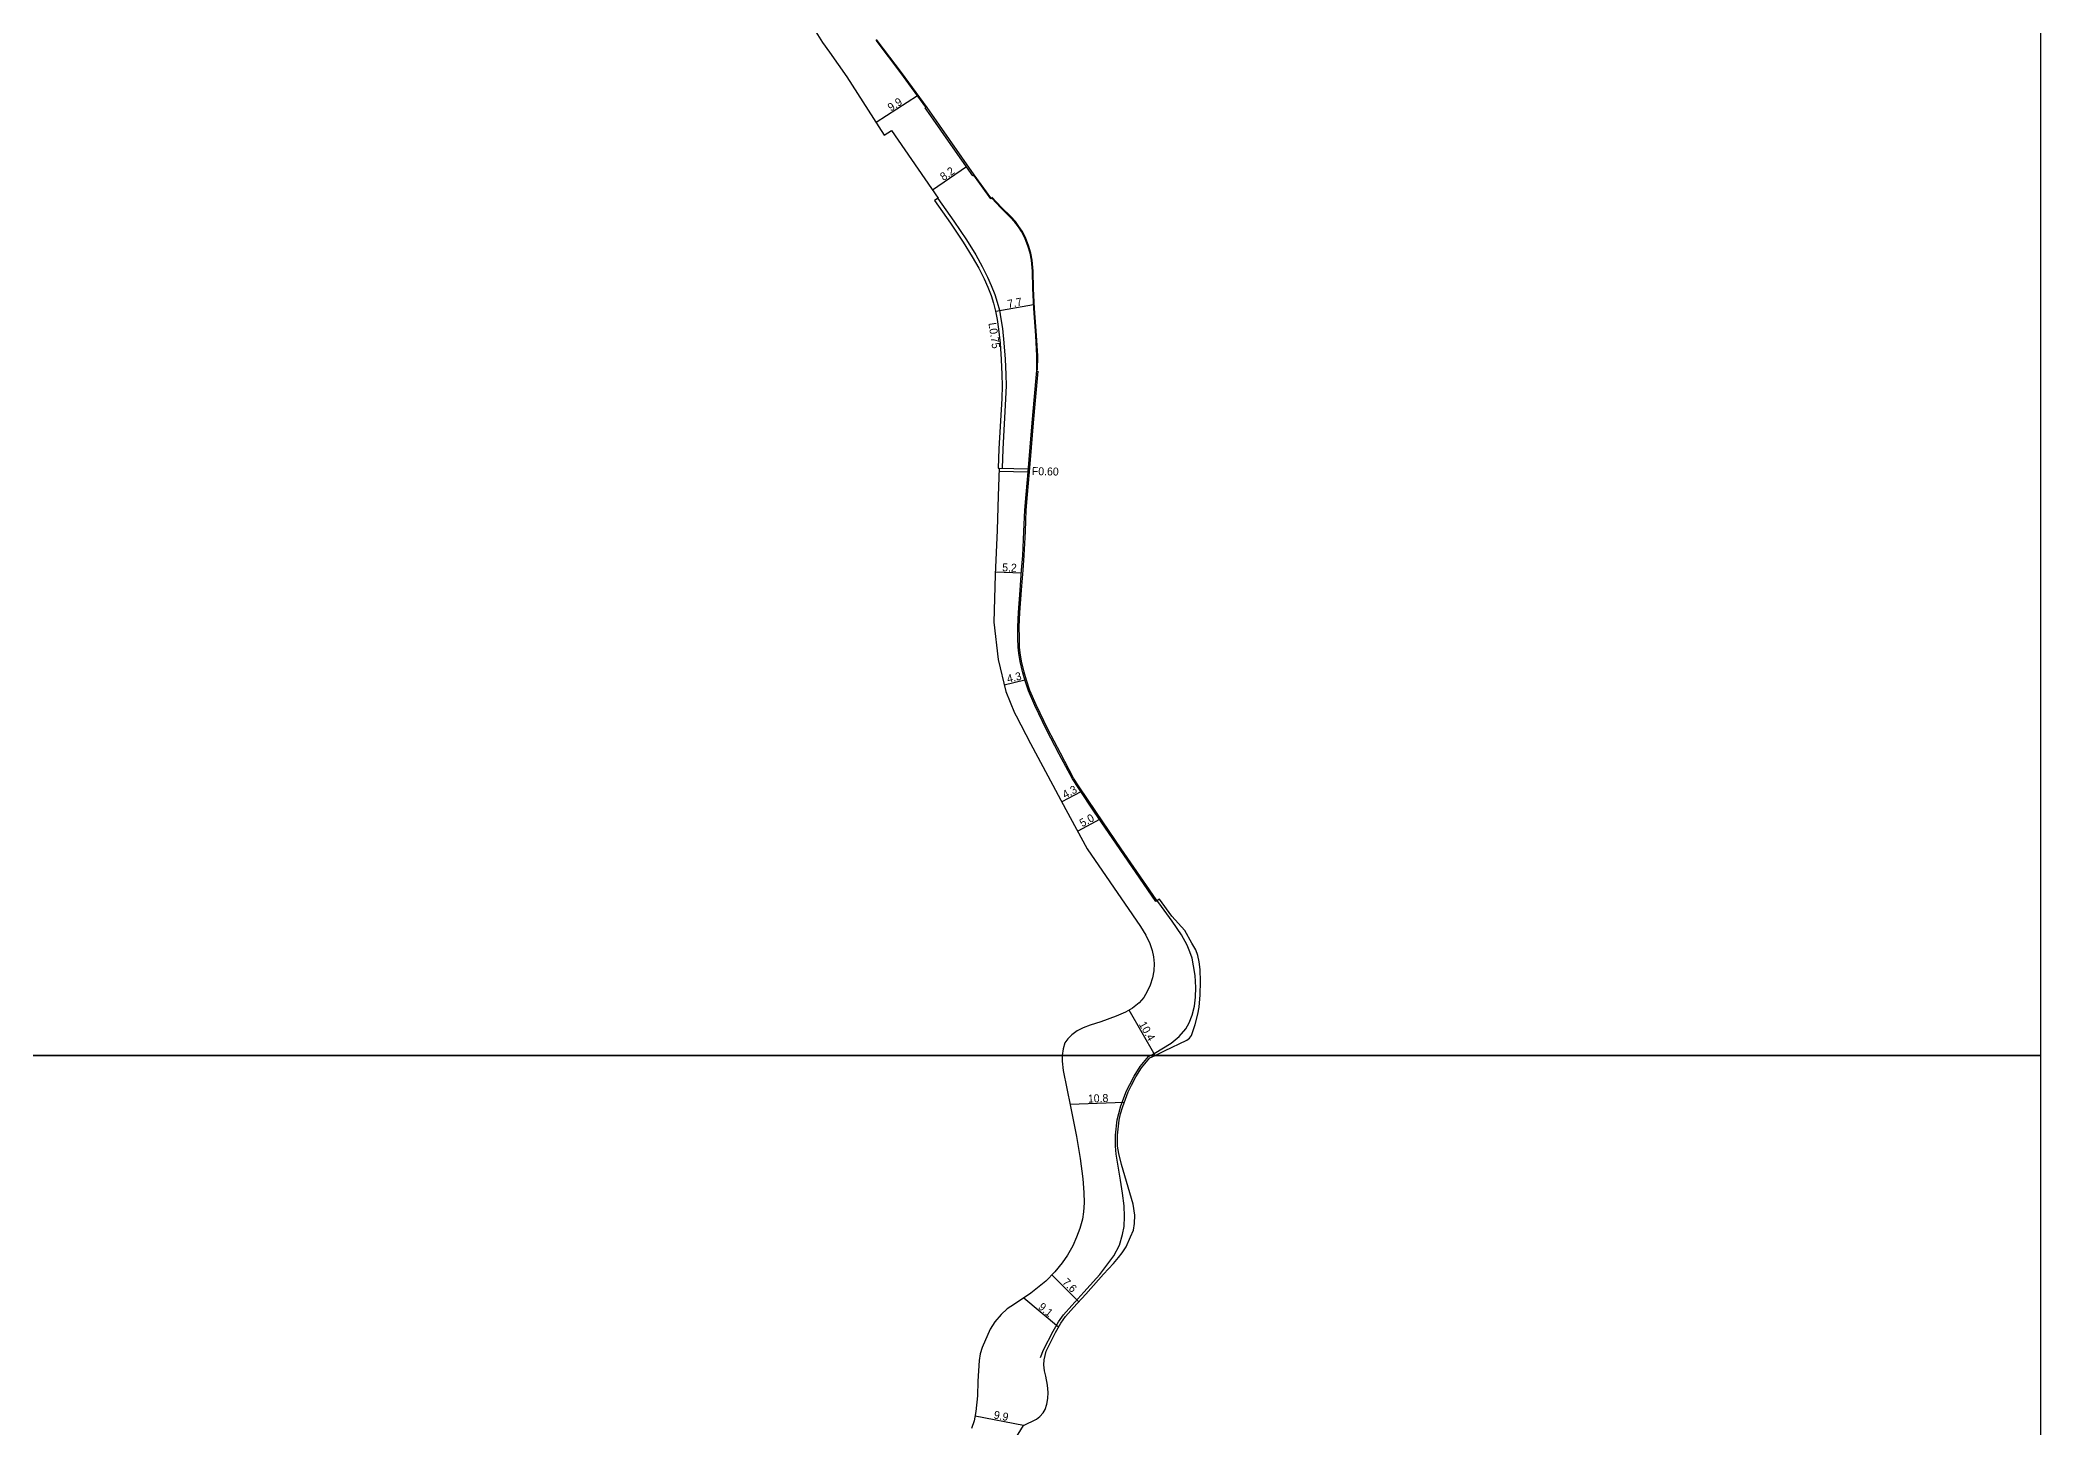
# Model space of a CAD drawing. Header units: metres. Extents: x -25600 to -24000, y -96000 to -93600.
# Drawn here: x -24400 to -24000, y -94274.5 to -93997 of the extents above; entities that cross this region are included whole.
import ezdxf

# ---------------------------------------------------------------- set-up
doc = ezdxf.new("R2010")
doc.units = ezdxf.units.M
doc.header["$LTSCALE"] = 2.5
for name, color, linetype in [('側溝・桝', 7, 'Continuous'), ('図郭', 7, 'Continuous'), ('幅員', 7, 'Continuous'), ('歩道・分離帯・安全施設', 7, 'Continuous'), ('道路', 7, 'Continuous')]:
    doc.layers.add(name, color=color, linetype=linetype)
doc.styles.get("Standard").update_dxf_attribs({"font": ''})
doc.styles.get('Standard').set_extended_font_data('@MS PGothic')

msp = doc.modelspace()

# ---------------------------------------------------------------- linework, layer by layer
at = {"layer": '側溝・桝'}
for points in [[(-24220.53, -94028.7), (-24217.34, -94033.24), (-24214.82, -94037), (-24212.96, -94039.96), (-24211.68, -94042.32), (-24210.57, -94044.42), (-24209.83, -94046.14), (-24209.15, -94047.89), (-24208.68, -94049.44), (-24208.22, -94051.05), (-24207.9, -94052.78), (-24207.61, -94054.71), (-24207.3, -94057.56), (-24207.08, -94060.84), (-24206.93, -94063.91), (-24206.89, -94066.14), (-24206.97, -94068.74), (-24207.53, -94078.81), (-24207.69, -94082.65)], [(-24208.3, -94083.24), (-24202.48, -94083.36)], [(-24208.28, -94082.64), (-24202.43, -94082.76)]]:
    msp.add_lwpolyline(points, dxfattribs=at)
at = {"layer": '図郭'}
for points in [[(-24800, -94200), (-24000, -94200), (-24000, -93600), (-24800, -93600)], [(-24800, -94800), (-24000, -94800), (-24000, -94200), (-24800, -94200)]]:
    msp.add_lwpolyline(points, close=True, dxfattribs=at)
at = {"layer": '幅員', "flags": 128}
for points in [[(-24224.56, -94008.21), (-24232.86, -94013.56)], [(-24214.79, -94022.37), (-24221.58, -94027.05)], [(-24201.37, -94049.95), (-24208.95, -94051.33)], [(-24203.82, -94103.64), (-24209.01, -94103.42)], [(-24203.11, -94124.99), (-24207.26, -94125.99)], [(-24191.92, -94147.3), (-24195.73, -94149.34)], [(-24188.21, -94152.82), (-24192.56, -94155.19)], [(-24177.11, -94200), (-24182.29, -94190.94)], [(-24183.26, -94209.43), (-24194.08, -94209.81)], [(-24192.35, -94249.23), (-24197.74, -94243.89)], [(-24196.42, -94254.32), (-24203.35, -94248.5)], [(-24203.39, -94273.97), (-24213.09, -94272.1)]]:
    msp.add_lwpolyline(points, dxfattribs=at)
at = {"layer": '歩道・分離帯・安全施設'}
for points in [[(-24213.23, -94024.01), (-24222.68, -94010.54), (-24227.79, -94003.52), (-24232.62, -93997.11)], [(-24209.91, -94028.6), (-24213.23, -94024.01)], [(-24200.59, -94063.02), (-24200.55, -94060.17), (-24200.81, -94056.11), (-24201.19, -94050.68), (-24201.37, -94046.74), (-24201.44, -94043.23), (-24201.65, -94041.05), (-24201.9, -94039.62), (-24202.33, -94038.31), (-24203.01, -94036.5), (-24203.65, -94035.27), (-24204.31, -94034.29), (-24205, -94033.33), (-24205.94, -94032.33), (-24207.81, -94030.5), (-24209.71, -94028.49)], [(-24176.33, -94169.51), (-24176.88, -94168.84), (-24183.85, -94158.71), (-24188.95, -94151.23), (-24192.24, -94146.31), (-24193.38, -94144.57), (-24196.03, -94139.62), (-24198.51, -94134.82), (-24200.85, -94129.96), (-24202.12, -94127.05), (-24202.81, -94125.02), (-24203.26, -94123.43), (-24203.8, -94121.18), (-24204.07, -94119.56), (-24204.17, -94118.4), (-24204.23, -94116.56), (-24204.27, -94114.37), (-24204.13, -94111.49), (-24203.79, -94107.03), (-24203.48, -94103.03), (-24203.27, -94100.08), (-24203.03, -94095.3), (-24202.86, -94091.01), (-24202.58, -94087.92), (-24202.19, -94083.36), (-24201.79, -94078.47), (-24201.4, -94073.58), (-24200.99, -94069.07), (-24200.47, -94063.22)], [(-24178, -94200), (-24177.25, -94199.65), (-24173.87, -94197.54), (-24172.25, -94196.19), (-24170.98, -94194.71), (-24170.31, -94193.51), (-24169.67, -94191.95), (-24169.24, -94190.16), (-24169.03, -94188.37), (-24168.95, -94186.44), (-24169.09, -94184.04), (-24169.39, -94182.09), (-24169.66, -94180.59), (-24170.14, -94179.27), (-24170.71, -94177.98), (-24171.84, -94175.92), (-24173.66, -94173.19), (-24176.33, -94169.51)], [(-24185, -94218.17), (-24185.02, -94215.92), (-24184.67, -94212.85), (-24184.36, -94211.58), (-24183.92, -94210.1), (-24182.8, -94207.11), (-24182.17, -94205.79), (-24181.3, -94204.12), (-24180.1, -94202.24), (-24178.39, -94200.19), (-24178, -94200)], [(-24200.01, -94260.37), (-24199.41, -94258.83), (-24197.49, -94255.12), (-24196.38, -94253.23), (-24195.39, -94251.86), (-24193.75, -94250.02), (-24191.36, -94247.35), (-24188.79, -94244.5), (-24188.15, -94243.79), (-24185.32, -94240.07), (-24184.21, -94237.92), (-24183.59, -94235.81), (-24183.28, -94234.19), (-24183.2, -94232.18), (-24183.28, -94230.07), (-24183.59, -94227.54), (-24184.02, -94224.92), (-24184.88, -94219.72), (-24185, -94218.17)]]:
    msp.add_lwpolyline(points, dxfattribs=at)
at = {"layer": '道路'}
for points in [[(-24244.91, -93995.42), (-24243.56, -93997.51), (-24242.2, -93999.46), (-24238.74, -94004.43), (-24231.23, -94016.08), (-24229.81, -94015.12), (-24220.47, -94028.66), (-24221.17, -94029.13)], [(-24213.36, -94024.08), (-24213.52, -94024.19), (-24217.9, -94017.94), (-24221.94, -94012.19), (-24223.04, -94010.58), (-24222.89, -94010.49), (-24227.91, -94003.61), (-24232.82, -93997.08), (-24232.68, -93996.97)], [(-24169.73, -94177.57), (-24171.14, -94175.01), (-24173.73, -94172.18), (-24176.2, -94168.74), (-24176.96, -94169.23), (-24184.09, -94158.87), (-24189.19, -94151.39), (-24192.48, -94146.47), (-24193.63, -94144.72), (-24196.28, -94139.76), (-24198.77, -94134.95), (-24201.11, -94130.08), (-24202.39, -94127.16), (-24203.08, -94125.1), (-24203.54, -94123.5), (-24204.08, -94121.24), (-24204.35, -94119.59), (-24204.45, -94118.42), (-24204.51, -94116.57), (-24204.56, -94114.36), (-24204.41, -94111.47), (-24204.08, -94107.01), (-24203.77, -94103.01), (-24203.56, -94100.06), (-24203.32, -94095.28), (-24203.14, -94090.99), (-24202.86, -94087.9), (-24202.48, -94083.34), (-24202.07, -94078.45), (-24201.69, -94073.56), (-24201.27, -94069.04), (-24200.74, -94063.12), (-24200.7, -94060.17), (-24200.96, -94056.12), (-24201.34, -94050.69), (-24201.52, -94046.74), (-24201.59, -94043.24), (-24201.8, -94041.07), (-24202.04, -94039.66), (-24202.47, -94038.36), (-24203.14, -94036.56), (-24203.78, -94035.35), (-24204.43, -94034.37), (-24205.11, -94033.43), (-24206.05, -94032.44), (-24207.92, -94030.6), (-24209.74, -94028.67), (-24209.96, -94028.79), (-24213.35, -94024.09)], [(-24221.17, -94029.13), (-24217.98, -94033.68), (-24215.47, -94037.42), (-24213.63, -94040.35), (-24212.36, -94042.68), (-24211.27, -94044.76), (-24210.55, -94046.44), (-24209.88, -94048.14), (-24209.42, -94049.66), (-24208.97, -94051.23), (-24208.66, -94052.91), (-24208.37, -94054.81), (-24208.07, -94057.62), (-24207.85, -94060.88), (-24207.7, -94063.93), (-24207.67, -94066.14), (-24207.74, -94068.71), (-24208.3, -94078.77), (-24208.46, -94082.64)], [(-24208.46, -94082.64), (-24208.28, -94082.64), (-24208.46, -94088.16), (-24208.67, -94095.03), (-24209.03, -94103.96), (-24209.31, -94113.42), (-24208.49, -94120.86), (-24206.95, -94127.25), (-24205.17, -94131.55), (-24204.89, -94132.15), (-24201.97, -94137.69), (-24198.53, -94144.1), (-24194.92, -94150.85), (-24190.65, -94158.7), (-24181.59, -94171.91), (-24179.98, -94174.23), (-24178.96, -94175.99), (-24178.16, -94177.66), (-24177.66, -94179.06), (-24177.4, -94180.3), (-24177.28, -94181.66), (-24177.32, -94183.12), (-24177.58, -94184.52), (-24178.08, -94185.97), (-24178.68, -94187.25), (-24179.36, -94188.41), (-24180.3, -94189.47), (-24181.61, -94190.55), (-24183.01, -94191.35), (-24184.85, -94192.13), (-24187.93, -94193.29), (-24190.1, -94193.94), (-24191.48, -94194.46), (-24192.68, -94195.1), (-24193.74, -94195.88), (-24194.54, -94196.7), (-24195.12, -94197.5), (-24195.5, -94198.7), (-24195.67, -94200)], [(-24177.11, -94200), (-24175.18, -94199.08), (-24170.76, -94196.98), (-24170.22, -94196.57), (-24169.82, -94196.05), (-24169.07, -94193.85), (-24168.53, -94191.77), (-24168.31, -94190.39), (-24168.11, -94187.9), (-24168.03, -94185.22), (-24168.11, -94182.84), (-24168.3, -94181.33), (-24168.58, -94180), (-24168.95, -94178.93), (-24169.74, -94177.54)], [(-24195.67, -94200), (-24195.68, -94200.12), (-24195.7, -94201.14), (-24195.49, -94203.03), (-24194, -94210.24), (-24192.83, -94216.18), (-24192.05, -94220.59), (-24191.53, -94224.67), (-24191.33, -94227.38), (-24191.28, -94229.49), (-24191.41, -94231.28), (-24191.62, -94232.72), (-24192.12, -94234.61), (-24192.79, -94236.31), (-24193.53, -94238.05), (-24194.63, -94239.96), (-24195.67, -94241.49), (-24197.12, -94243.25), (-24198.95, -94245.11), (-24201.91, -94247.54), (-24205.18, -94249.7), (-24206.64, -94250.68), (-24207.87, -94251.81), (-24209.13, -94253.27), (-24210.03, -94254.73), (-24211.63, -94258.39), (-24212.03, -94259.65), (-24212.28, -94260.99), (-24212.5, -94265.14), (-24212.6, -94268.07), (-24212.91, -94271.16), (-24213.27, -94273.03), (-24213.78, -94274.58)], [(-24207.77, -94281.1), (-24203.39, -94273.97), (-24200.83, -94272.7), (-24200.1, -94272.18), (-24199.46, -94271.41), (-24199.06, -94270.77), (-24198.72, -94269.73), (-24198.54, -94268.59), (-24198.5, -94267.35), (-24198.6, -94265.92), (-24198.96, -94264.14), (-24199.22, -94263.02), (-24199.32, -94261.83), (-24199.26, -94260.87), (-24198.85, -94259.1), (-24197.03, -94255.36), (-24195.95, -94253.51), (-24194.98, -94252.19), (-24193.37, -94250.36), (-24190.97, -94247.7), (-24188.4, -94244.85), (-24187.38, -94243.71), (-24185.44, -94241.62), (-24184.39, -94240.4), (-24183.65, -94239.45), (-24182.87, -94238.29), (-24181.98, -94236.24), (-24181.43, -94234.96), (-24181.18, -94233.59), (-24181.14, -94231.96), (-24181.45, -94229.71), (-24182.8, -94225.18), (-24183.78, -94221.79), (-24184.37, -94219.61), (-24184.62, -94218.13), (-24184.64, -94215.94), (-24184.3, -94212.92), (-24183.99, -94211.68), (-24183.56, -94210.22), (-24182.45, -94207.26), (-24181.83, -94205.96), (-24180.97, -94204.31), (-24179.79, -94202.46), (-24178.15, -94200.5), (-24177.11, -94200)]]:
    msp.add_lwpolyline(points, dxfattribs=at)

# ---------------------------------------------------------------- texts
at = {"layer": '側溝・桝'}
for s, rotation, p in [('L0.75', 278.6691, (-24210.42, -94053.64)), ('F0.60', 358.8989, (-24201.73, -94084.01))]:
    msp.add_text(s, height=1.6, rotation=rotation, dxfattribs=at).set_placement(p)
at = {"layer": '幅員'}
for s, rotation, p in [('9.9', 32.8031, (-24229.91, -94011.37)), ('8.2', 34.5725, (-24219.39, -94025.24)), ('7.7', 10.3639, (-24206.44, -94050.62)), ('5.2', 357.6509, (-24207.68, -94103.23)), ('4.3', 13.5555, (-24206.51, -94125.55)), ('4.3', 28.1041, (-24195.09, -94148.71)), ('5.0', 28.5266, (-24191.65, -94154.41)), ('10.4', 299.7309, (-24180.39, -94193.76)), ('10.8', 2.0165, (-24190.49, -94209.44)), ('7.6', 315.2634, (-24195.76, -94245.49)), ('9.1', 320.0053, (-24200.58, -94250.5)), ('9.9', 349.1083, (-24209.44, -94272.55))]:
    msp.add_text(s, height=1.6, rotation=rotation, dxfattribs=at).set_placement(p)

doc.saveas('drawing.dxf')
